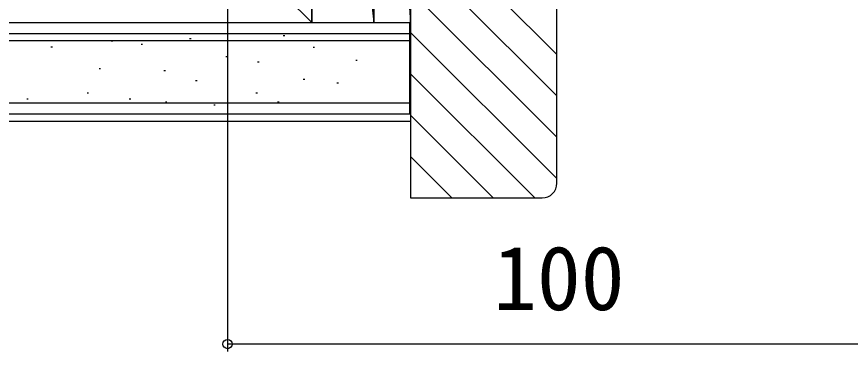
# Model space of a CAD drawing. Units: millimetres, scale not verified. Extents: x -525 to 525, y -785 to 780.
# Drawn here: x 48.4 to 162.3, y 18.8 to 64.6 of the extents above; entities that cross this region are included whole.
import ezdxf
from ezdxf.enums import TextEntityAlignment as Align

# ---------------------------------------------------------------- set-up
doc = ezdxf.new("R2010")
doc.units = ezdxf.units.MM
doc.header["$LTSCALE"] = 4
for name, color, linetype in [('0-5_YKK_D', 6, 'Continuous'), ('0-7_YSS_K', 3, 'Continuous'), ('0-8_YSS_KE', 3, 'Continuous')]:
    doc.layers.add(name, color=color, linetype=linetype)
doc.styles.add('ＭＳ ゴシック', font='')
doc.styles.get('ＭＳ ゴシック').set_extended_font_data('MS Gothic')

msp = doc.modelspace()

# ---------------------------------------------------------------- linework, layer by layer
at = {"layer": '0-5_YKK_D'}
for p, q in [((77.211, 88.233), (77.211, 18.834)), ((177.211, 19.834), (77.211, 19.834))]:
    msp.add_line(p, q, dxfattribs=at)
msp.add_circle((77.211, 19.834), 0.637, dxfattribs=at)
at = {"layer": '0-7_YSS_K'}
for p, q in [((-14.642, 167.189), (88.713, 63.834)), ((97.213, 141.833), (102.213, 63.834)), ((88.713, 139.834), (97.213, 63.834)), ((122.213, 59.432), (102.213, 79.432)), ((122.213, 53.775), (102.213, 73.775)), ((122.213, 48.118), (102.213, 68.118)), ((102.13, 51.334), (102.13, 63.834)), ((-14.642, 62.334), (102.213, 62.334)), ((72.231, 61.614), (72.031, 61.614)), ((85.029, 62.004), (84.829, 62.004)), ((122.213, 42.461), (102.213, 62.461)), ((53.272, 60.444), (53.072, 60.444)), ((61.514, 61.268), (61.314, 61.268)), ((65.605, 60.835), (65.405, 60.835)), ((89.096, 60.386), (88.896, 60.386)), ((77.173, 59.12), (76.973, 59.12)), ((81.521, 58.386), (81.321, 58.386)), ((94.938, 58.621), (94.738, 58.621)), ((59.865, 57.471), (59.665, 57.471)), ((68.723, 57.216), (68.523, 57.216)), ((73.052, 55.823), (72.852, 55.823)), ((87.757, 56.047), (87.557, 56.047)), ((119.183, 39.834), (102.213, 56.804)), ((92.367, 55.536), (92.167, 55.536)), ((58.217, 54.175), (58.017, 54.175)), ((81.294, 54.175), (81.094, 54.175)), ((-14.642, 52.834), (102.213, 52.834)), ((49.976, 53.35), (49.776, 53.35)), ((63.986, 53.35), (63.786, 53.35)), ((68.913, 52.929), (68.713, 52.929)), ((75.524, 52.526), (75.324, 52.526)), ((84.249, 52.929), (84.049, 52.929)), ((-14.642, 50.334), (102.213, 50.334)), ((113.527, 39.834), (102.213, 51.147)), ((107.87, 39.834), (102.213, 45.49))]:
    msp.add_line(p, q, dxfattribs=at)
for points in [[(102.213, 141.833), (97.213, 141.833), (97.213, 63.834), (102.213, 63.834)], [(97.213, 139.834), (88.713, 139.834), (88.713, 63.834), (97.213, 63.834)]]:
    msp.add_lwpolyline(points, close=True, dxfattribs=at)
at = {"layer": '0-8_YSS_KE'}
for p, q in [((-14.642, 63.834), (102.213, 63.834)), ((102.213, 61.334), (-14.642, 61.334)), ((-14.642, 51.334), (102.213, 51.334))]:
    msp.add_line(p, q, dxfattribs=at)
for points in [[(-14.642, 63.834), (88.713, 63.834), (88.713, 168.834), (33.213, 168.834)], [(102.213, 141.834), (102.213, 39.834), (120.213, 39.834)], [(122.213, 41.834), (122.213, 141.834), (102.213, 141.834)]]:
    msp.add_lwpolyline(points, dxfattribs=at)
msp.add_arc((120.213, 41.834), 2, 270, 359.99998, dxfattribs=at)

# ---------------------------------------------------------------- texts
at = {"layer": '0-5_YKK_D', "style": 'ＭＳ ゴシック'}
msp.add_text('100', height=8.798, dxfattribs=at).set_placement((113.506, 21.834), align=Align.BOTTOM_LEFT)

doc.saveas('drawing.dxf')
